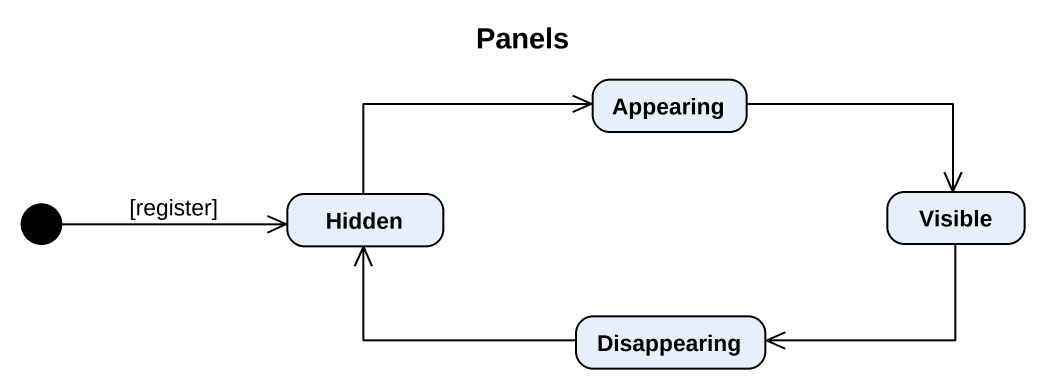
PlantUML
@startuml
title Panels
hide empty description
state Appearing
state Hidden
state Visible
state Disappearing
[*] -right-> Hidden : [register]
Appearing -right-> Visible
Hidden -right-> Appearing
Visible -left-> Disappearing
Disappearing -left-> Hidden
@enduml
